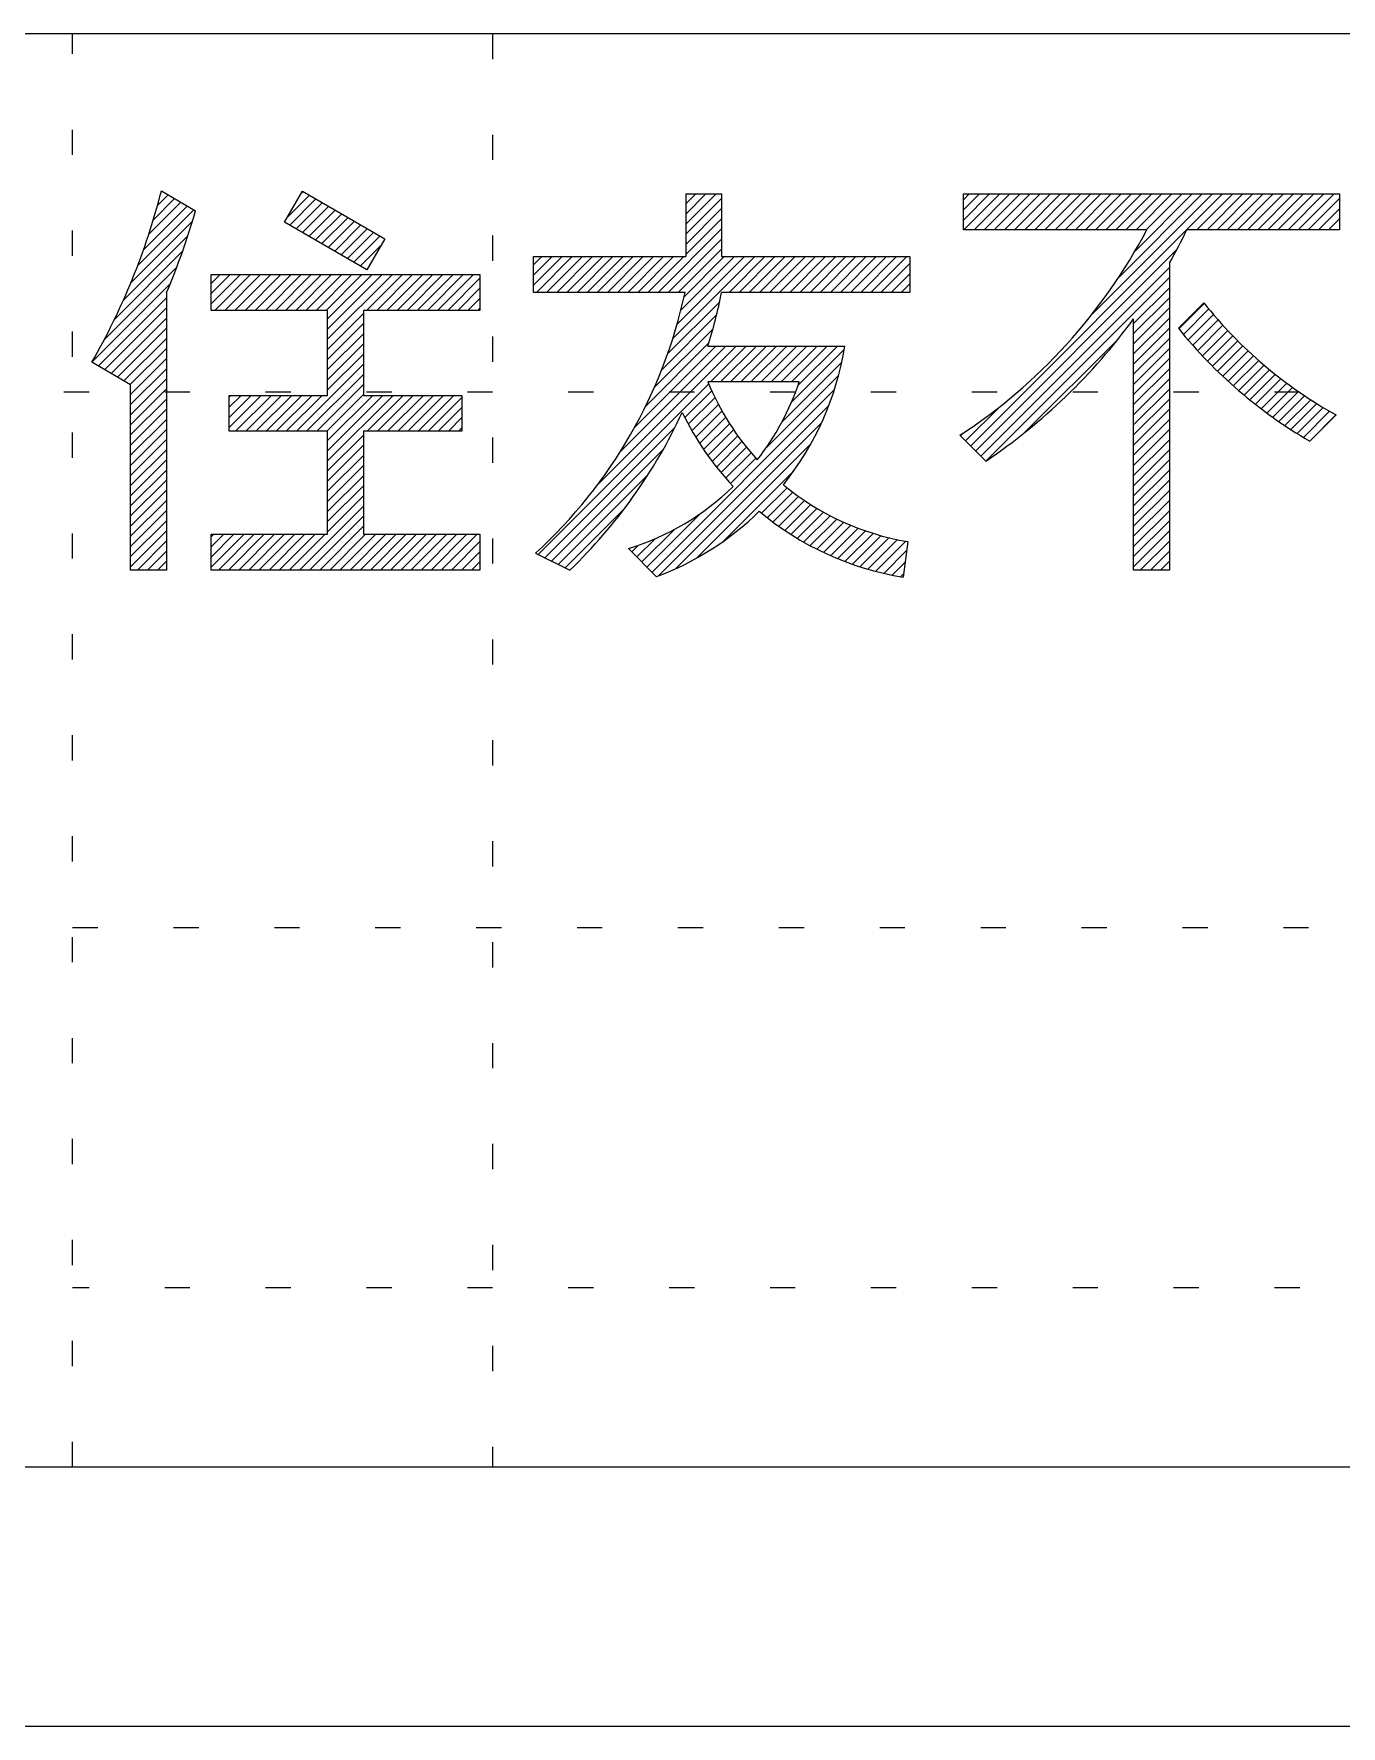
# Model space of a CAD drawing. Header units: millimetres. Extents: x 2414 to 2906, y 1861 to 2205.
# Drawn here: x 2438.72 to 2454.27, y 1861.45 to 1881.57 of the extents above; entities that cross this region are included whole.
import ezdxf

# ---------------------------------------------------------------- set-up
doc = ezdxf.new("R2010")
doc.units = ezdxf.units.MM
doc.linetypes.add('jw-line09', pattern=[1.2, 0.3, -0.9])
doc.layers.add('F-0', color=7, linetype='Continuous')

msp = doc.modelspace()

# ---------------------------------------------------------------- linework, layer by layer
at = {"layer": 'F-0', "color": 136, "linetype": 'Continuous'}
for p, q in [((2862.844, 1881.573), (2419.23, 1881.573)), ((2901.608, 1881.573), (2419.23, 1881.573)), ((2419.23, 1864.533), (2901.608, 1864.533))]:
    msp.add_line(p, q, dxfattribs=at)
at = {"layer": 'F-0', "color": 14, "linetype": 'jw-line09'}
for p, q in [((2439.18, 1864.533), (2439.18, 1881.573)), ((2439.18, 1864.533), (2439.18, 1881.573)), ((2444.173, 1881.573), (2444.173, 1864.533)), ((2444.173, 1881.573), (2444.173, 1864.533)), ((2549.775, 1877.313), (2419.23, 1877.313)), ((2549.775, 1877.313), (2419.23, 1877.313)), ((2439.18, 1870.947), (2549.775, 1870.947)), ((2439.18, 1870.947), (2549.775, 1870.947)), ((2549.775, 1866.663), (2439.18, 1866.663)), ((2549.775, 1866.663), (2439.18, 1866.663))]:
    msp.add_line(p, q, dxfattribs=at)
at = {"layer": 'F-0', "color": 3, "linetype": 'Continuous'}
for p, q in [((2440.084, 1879.186), (2440.468, 1879.57)), ((2440.084, 1879.186), (2440.468, 1879.57)), ((2440.14, 1879.362), (2440.392, 1879.614)), ((2440.14, 1879.362), (2440.392, 1879.614)), ((2440.189, 1879.532), (2440.315, 1879.658)), ((2440.189, 1879.532), (2440.315, 1879.658)), ((2440.233, 1879.696), (2440.239, 1879.702)), ((2440.233, 1879.696), (2440.239, 1879.702)), ((2440.235, 1879.705), (2440.642, 1879.47)), ((2440.235, 1879.705), (2440.642, 1879.47)), ((2441.7, 1879.334), (2441.913, 1879.703)), ((2441.7, 1879.334), (2441.913, 1879.703)), ((2441.731, 1879.387), (2441.998, 1879.654)), ((2441.731, 1879.387), (2441.998, 1879.654)), ((2441.763, 1879.298), (2442.074, 1879.61)), ((2441.763, 1879.298), (2442.074, 1879.61)), ((2441.839, 1879.254), (2442.151, 1879.566)), ((2441.839, 1879.254), (2442.151, 1879.566)), ((2441.896, 1879.672), (2441.922, 1879.698)), ((2441.896, 1879.672), (2441.922, 1879.698)), ((2441.913, 1879.703), (2442.894, 1879.137)), ((2441.913, 1879.703), (2442.894, 1879.137)), ((2446.473, 1879.551), (2446.592, 1879.669)), ((2446.473, 1879.43), (2446.712, 1879.669)), ((2446.473, 1879.31), (2446.833, 1879.669)), ((2446.473, 1879.669), (2446.899, 1879.669)), ((2446.473, 1879.551), (2446.592, 1879.669)), ((2446.473, 1879.43), (2446.712, 1879.669)), ((2446.473, 1879.31), (2446.833, 1879.669)), ((2446.473, 1879.669), (2446.899, 1879.669)), ((2446.473, 1879.669), (2446.473, 1878.924)), ((2446.473, 1879.669), (2446.473, 1878.924)), ((2446.473, 1879.189), (2446.899, 1879.615)), ((2446.473, 1879.189), (2446.899, 1879.615)), ((2446.899, 1879.669), (2446.899, 1878.924)), ((2446.899, 1879.669), (2446.899, 1878.924)), ((2449.775, 1879.599), (2449.845, 1879.669)), ((2449.775, 1879.479), (2449.966, 1879.669)), ((2449.775, 1879.358), (2450.086, 1879.669)), ((2449.775, 1879.669), (2454.248, 1879.669)), ((2449.775, 1879.243), (2449.775, 1879.669)), ((2449.775, 1879.599), (2449.845, 1879.669)), ((2449.775, 1879.479), (2449.966, 1879.669)), ((2449.775, 1879.358), (2450.086, 1879.669)), ((2449.775, 1879.669), (2454.248, 1879.669)), ((2449.775, 1879.243), (2449.775, 1879.669)), ((2449.781, 1879.243), (2450.207, 1879.669)), ((2449.781, 1879.243), (2450.207, 1879.669)), ((2449.86, 1876.672), (2452.857, 1879.669)), ((2449.86, 1876.672), (2452.857, 1879.669)), ((2449.901, 1879.243), (2450.327, 1879.669)), ((2449.901, 1879.243), (2450.327, 1879.669)), ((2450.022, 1879.243), (2450.448, 1879.669)), ((2450.022, 1879.243), (2450.448, 1879.669)), ((2450.142, 1879.243), (2450.568, 1879.669)), ((2450.142, 1879.243), (2450.568, 1879.669)), ((2450.263, 1879.243), (2450.689, 1879.669)), ((2450.263, 1879.243), (2450.689, 1879.669)), ((2450.383, 1879.243), (2450.809, 1879.669)), ((2450.383, 1879.243), (2450.809, 1879.669)), ((2450.504, 1879.243), (2450.93, 1879.669)), ((2450.504, 1879.243), (2450.93, 1879.669)), ((2450.624, 1879.243), (2451.05, 1879.669)), ((2450.624, 1879.243), (2451.05, 1879.669)), ((2450.744, 1879.243), (2451.171, 1879.669)), ((2450.744, 1879.243), (2451.171, 1879.669)), ((2450.865, 1879.243), (2451.291, 1879.669)), ((2450.865, 1879.243), (2451.291, 1879.669)), ((2450.985, 1879.243), (2451.411, 1879.669)), ((2450.985, 1879.243), (2451.411, 1879.669)), ((2451.106, 1879.243), (2451.532, 1879.669)), ((2451.106, 1879.243), (2451.532, 1879.669)), ((2451.226, 1879.243), (2451.652, 1879.669)), ((2451.226, 1879.243), (2451.652, 1879.669)), ((2451.304, 1878.236), (2452.737, 1879.669)), ((2451.304, 1878.236), (2452.737, 1879.669)), ((2451.347, 1879.243), (2451.773, 1879.669)), ((2451.347, 1879.243), (2451.773, 1879.669)), ((2451.467, 1879.243), (2451.893, 1879.669)), ((2451.467, 1879.243), (2451.893, 1879.669)), ((2451.588, 1879.243), (2452.014, 1879.669)), ((2451.588, 1879.243), (2452.014, 1879.669)), ((2451.618, 1878.671), (2452.616, 1879.669)), ((2451.618, 1878.671), (2452.616, 1879.669)), ((2451.708, 1879.243), (2452.134, 1879.669)), ((2451.708, 1879.243), (2452.134, 1879.669)), ((2451.816, 1878.99), (2452.496, 1879.669)), ((2451.816, 1878.99), (2452.496, 1879.669)), ((2451.829, 1879.243), (2452.255, 1879.669)), ((2451.829, 1879.243), (2452.255, 1879.669)), ((2451.949, 1879.243), (2452.375, 1879.669)), ((2451.949, 1879.243), (2452.375, 1879.669)), ((2452.552, 1879.243), (2452.978, 1879.669)), ((2452.552, 1879.243), (2452.978, 1879.669)), ((2452.672, 1879.243), (2453.098, 1879.669)), ((2452.672, 1879.243), (2453.098, 1879.669)), ((2452.793, 1879.243), (2453.219, 1879.669)), ((2452.793, 1879.243), (2453.219, 1879.669)), ((2452.913, 1879.243), (2453.339, 1879.669)), ((2452.913, 1879.243), (2453.339, 1879.669)), ((2453.034, 1879.243), (2453.46, 1879.669)), ((2453.034, 1879.243), (2453.46, 1879.669)), ((2453.154, 1879.243), (2453.58, 1879.669)), ((2453.154, 1879.243), (2453.58, 1879.669)), ((2453.275, 1879.243), (2453.701, 1879.669)), ((2453.275, 1879.243), (2453.701, 1879.669)), ((2453.395, 1879.243), (2453.821, 1879.669)), ((2453.395, 1879.243), (2453.821, 1879.669)), ((2453.516, 1879.243), (2453.942, 1879.669)), ((2453.516, 1879.243), (2453.942, 1879.669)), ((2453.636, 1879.243), (2454.062, 1879.669)), ((2453.636, 1879.243), (2454.062, 1879.669)), ((2453.757, 1879.243), (2454.183, 1879.669)), ((2453.757, 1879.243), (2454.183, 1879.669)), ((2453.877, 1879.243), (2454.248, 1879.614)), ((2453.877, 1879.243), (2454.248, 1879.614)), ((2454.248, 1879.669), (2454.248, 1879.243)), ((2454.248, 1879.669), (2454.248, 1879.243)), ((2439.952, 1878.813), (2440.621, 1879.482)), ((2439.952, 1878.813), (2440.621, 1879.482)), ((2440.022, 1879.004), (2440.545, 1879.526)), ((2440.022, 1879.004), (2440.545, 1879.526)), ((2441.915, 1879.21), (2442.227, 1879.522)), ((2441.915, 1879.21), (2442.227, 1879.522)), ((2441.992, 1879.166), (2442.304, 1879.478)), ((2441.992, 1879.166), (2442.304, 1879.478)), ((2442.068, 1879.122), (2442.38, 1879.434)), ((2442.068, 1879.122), (2442.38, 1879.434)), ((2442.145, 1879.078), (2442.456, 1879.389)), ((2442.145, 1879.078), (2442.456, 1879.389)), ((2446.473, 1879.069), (2446.899, 1879.495)), ((2446.473, 1879.069), (2446.899, 1879.495)), ((2446.473, 1878.948), (2446.899, 1879.374)), ((2446.473, 1878.948), (2446.899, 1879.374)), ((2453.998, 1879.243), (2454.248, 1879.493)), ((2453.998, 1879.243), (2454.248, 1879.493)), ((2454.118, 1879.243), (2454.248, 1879.373)), ((2454.118, 1879.243), (2454.248, 1879.373)), ((2439.782, 1878.402), (2440.55, 1879.17)), ((2439.782, 1878.402), (2440.55, 1879.17)), ((2439.873, 1878.613), (2440.605, 1879.346)), ((2439.873, 1878.613), (2440.605, 1879.346)), ((2442.681, 1878.768), (2441.7, 1879.334)), ((2442.681, 1878.768), (2441.7, 1879.334)), ((2442.221, 1879.034), (2442.533, 1879.345)), ((2442.221, 1879.034), (2442.533, 1879.345)), ((2442.297, 1878.989), (2442.609, 1879.301)), ((2442.297, 1878.989), (2442.609, 1879.301)), ((2442.374, 1878.945), (2442.686, 1879.257)), ((2442.374, 1878.945), (2442.686, 1879.257)), ((2442.45, 1878.901), (2442.762, 1879.213)), ((2442.45, 1878.901), (2442.762, 1879.213)), ((2442.526, 1878.857), (2442.838, 1879.169)), ((2442.526, 1878.857), (2442.838, 1879.169)), ((2446.143, 1878.498), (2446.899, 1879.254)), ((2446.143, 1878.498), (2446.899, 1879.254)), ((2451.957, 1879.243), (2449.775, 1879.243)), ((2451.957, 1879.243), (2449.775, 1879.243)), ((2454.248, 1879.243), (2452.434, 1879.243)), ((2454.248, 1879.243), (2452.434, 1879.243)), ((2454.239, 1879.243), (2454.248, 1879.252)), ((2454.239, 1879.243), (2454.248, 1879.252)), ((2439.677, 1878.177), (2440.488, 1878.987)), ((2439.677, 1878.177), (2440.488, 1878.987)), ((2442.603, 1878.813), (2442.85, 1879.06)), ((2442.603, 1878.813), (2442.85, 1879.06)), ((2442.894, 1879.137), (2442.681, 1878.768)), ((2442.894, 1879.137), (2442.681, 1878.768)), ((2446.264, 1878.498), (2446.899, 1879.133)), ((2446.264, 1878.498), (2446.899, 1879.133)), ((2446.384, 1878.498), (2446.899, 1879.013)), ((2446.384, 1878.498), (2446.899, 1879.013)), ((2449.92, 1876.612), (2452.311, 1879.003)), ((2449.92, 1876.612), (2452.311, 1879.003)), ((2439.554, 1877.933), (2440.417, 1878.796)), ((2439.554, 1877.933), (2440.417, 1878.796)), ((2442.679, 1878.769), (2442.685, 1878.775)), ((2442.679, 1878.769), (2442.685, 1878.775)), ((2444.663, 1878.825), (2444.762, 1878.924)), ((2444.663, 1878.704), (2444.882, 1878.924)), ((2444.663, 1878.584), (2445.003, 1878.924)), ((2444.663, 1878.924), (2446.473, 1878.924)), ((2444.663, 1878.498), (2444.663, 1878.924)), ((2444.663, 1878.825), (2444.762, 1878.924)), ((2444.663, 1878.704), (2444.882, 1878.924)), ((2444.663, 1878.584), (2445.003, 1878.924)), ((2444.663, 1878.924), (2446.473, 1878.924)), ((2444.663, 1878.498), (2444.663, 1878.924)), ((2444.697, 1878.498), (2445.123, 1878.924)), ((2444.697, 1878.498), (2445.123, 1878.924)), ((2444.818, 1878.498), (2445.244, 1878.924)), ((2444.818, 1878.498), (2445.244, 1878.924)), ((2444.938, 1878.498), (2445.364, 1878.924)), ((2444.938, 1878.498), (2445.364, 1878.924)), ((2445.059, 1878.498), (2445.485, 1878.924)), ((2445.059, 1878.498), (2445.485, 1878.924)), ((2445.179, 1878.498), (2445.605, 1878.924)), ((2445.179, 1878.498), (2445.605, 1878.924)), ((2445.3, 1878.498), (2445.726, 1878.924)), ((2445.3, 1878.498), (2445.726, 1878.924)), ((2445.42, 1878.498), (2445.846, 1878.924)), ((2445.42, 1878.498), (2445.846, 1878.924)), ((2445.541, 1878.498), (2445.967, 1878.924)), ((2445.541, 1878.498), (2445.967, 1878.924)), ((2445.661, 1878.498), (2446.087, 1878.924)), ((2445.661, 1878.498), (2446.087, 1878.924)), ((2445.782, 1878.498), (2446.208, 1878.924)), ((2445.782, 1878.498), (2446.208, 1878.924)), ((2445.902, 1878.498), (2446.328, 1878.924)), ((2445.902, 1878.498), (2446.328, 1878.924)), ((2446.023, 1878.498), (2446.449, 1878.924)), ((2446.023, 1878.498), (2446.449, 1878.924)), ((2446.318, 1877.949), (2447.292, 1878.924)), ((2446.318, 1877.949), (2447.292, 1878.924)), ((2446.37, 1878.122), (2447.172, 1878.924)), ((2446.37, 1878.122), (2447.172, 1878.924)), ((2446.415, 1878.287), (2447.051, 1878.924)), ((2446.415, 1878.287), (2447.051, 1878.924)), ((2446.453, 1878.446), (2446.931, 1878.924)), ((2446.453, 1878.446), (2446.931, 1878.924)), ((2446.899, 1878.924), (2449.136, 1878.924)), ((2446.899, 1878.924), (2449.136, 1878.924)), ((2446.987, 1878.498), (2447.413, 1878.924)), ((2446.987, 1878.498), (2447.413, 1878.924)), ((2447.107, 1878.498), (2447.533, 1878.924)), ((2447.107, 1878.498), (2447.533, 1878.924)), ((2447.228, 1878.498), (2447.654, 1878.924)), ((2447.228, 1878.498), (2447.654, 1878.924)), ((2447.348, 1878.498), (2447.774, 1878.924)), ((2447.348, 1878.498), (2447.774, 1878.924)), ((2447.469, 1878.498), (2447.895, 1878.924)), ((2447.469, 1878.498), (2447.895, 1878.924)), ((2447.589, 1878.498), (2448.015, 1878.924)), ((2447.589, 1878.498), (2448.015, 1878.924)), ((2447.71, 1878.498), (2448.136, 1878.924)), ((2447.71, 1878.498), (2448.136, 1878.924)), ((2447.83, 1878.498), (2448.256, 1878.924)), ((2447.83, 1878.498), (2448.256, 1878.924)), ((2447.951, 1878.498), (2448.377, 1878.924)), ((2447.951, 1878.498), (2448.377, 1878.924)), ((2448.071, 1878.498), (2448.497, 1878.924)), ((2448.071, 1878.498), (2448.497, 1878.924)), ((2448.192, 1878.498), (2448.618, 1878.924)), ((2448.192, 1878.498), (2448.618, 1878.924)), ((2448.312, 1878.498), (2448.738, 1878.924)), ((2448.312, 1878.498), (2448.738, 1878.924)), ((2448.433, 1878.498), (2448.859, 1878.924)), ((2448.433, 1878.498), (2448.859, 1878.924)), ((2448.553, 1878.498), (2448.979, 1878.924)), ((2448.553, 1878.498), (2448.979, 1878.924)), ((2448.674, 1878.498), (2449.1, 1878.924)), ((2448.674, 1878.498), (2449.1, 1878.924)), ((2448.794, 1878.498), (2449.136, 1878.84)), ((2448.794, 1878.498), (2449.136, 1878.84)), ((2449.136, 1878.924), (2449.136, 1878.498)), ((2449.136, 1878.924), (2449.136, 1878.498)), ((2449.981, 1876.551), (2452.224, 1878.795)), ((2449.981, 1876.551), (2452.224, 1878.795)), ((2452.224, 1878.845), (2452.224, 1875.196)), ((2452.224, 1878.845), (2452.224, 1875.196)), ((2439.408, 1877.667), (2440.338, 1878.596)), ((2439.408, 1877.667), (2440.338, 1878.596)), ((2440.829, 1878.605), (2440.934, 1878.711)), ((2440.829, 1878.485), (2441.055, 1878.711)), ((2440.829, 1878.364), (2441.175, 1878.711)), ((2440.829, 1878.711), (2444.024, 1878.711)), ((2440.829, 1878.285), (2440.829, 1878.711)), ((2440.829, 1878.605), (2440.934, 1878.711)), ((2440.829, 1878.485), (2441.055, 1878.711)), ((2440.829, 1878.364), (2441.175, 1878.711)), ((2440.829, 1878.711), (2444.024, 1878.711)), ((2440.829, 1878.285), (2440.829, 1878.711)), ((2440.87, 1878.285), (2441.296, 1878.711)), ((2440.87, 1878.285), (2441.296, 1878.711)), ((2440.99, 1878.285), (2441.416, 1878.711)), ((2440.99, 1878.285), (2441.416, 1878.711)), ((2441.111, 1878.285), (2441.537, 1878.711)), ((2441.111, 1878.285), (2441.537, 1878.711)), ((2441.231, 1878.285), (2441.657, 1878.711)), ((2441.231, 1878.285), (2441.657, 1878.711)), ((2441.352, 1878.285), (2441.778, 1878.711)), ((2441.352, 1878.285), (2441.778, 1878.711)), ((2441.472, 1878.285), (2441.898, 1878.711)), ((2441.472, 1878.285), (2441.898, 1878.711)), ((2441.593, 1878.285), (2442.019, 1878.711)), ((2441.593, 1878.285), (2442.019, 1878.711)), ((2441.713, 1878.285), (2442.139, 1878.711)), ((2441.713, 1878.285), (2442.139, 1878.711)), ((2441.834, 1878.285), (2442.26, 1878.711)), ((2441.834, 1878.285), (2442.26, 1878.711)), ((2441.954, 1878.285), (2442.38, 1878.711)), ((2441.954, 1878.285), (2442.38, 1878.711)), ((2442.075, 1878.285), (2442.501, 1878.711)), ((2442.075, 1878.285), (2442.501, 1878.711)), ((2442.195, 1878.285), (2442.621, 1878.711)), ((2442.195, 1878.285), (2442.621, 1878.711)), ((2442.213, 1878.183), (2442.742, 1878.711)), ((2442.213, 1878.062), (2442.862, 1878.711)), ((2442.213, 1877.942), (2442.983, 1878.711)), ((2442.213, 1878.183), (2442.742, 1878.711)), ((2442.213, 1878.062), (2442.862, 1878.711)), ((2442.213, 1877.942), (2442.983, 1878.711)), ((2442.677, 1878.285), (2443.103, 1878.711)), ((2442.677, 1878.285), (2443.103, 1878.711)), ((2442.798, 1878.285), (2443.224, 1878.711)), ((2442.798, 1878.285), (2443.224, 1878.711)), ((2442.918, 1878.285), (2443.344, 1878.711)), ((2442.918, 1878.285), (2443.344, 1878.711)), ((2443.039, 1878.285), (2443.465, 1878.711)), ((2443.039, 1878.285), (2443.465, 1878.711)), ((2443.159, 1878.285), (2443.585, 1878.711)), ((2443.159, 1878.285), (2443.585, 1878.711)), ((2443.279, 1878.285), (2443.706, 1878.711)), ((2443.279, 1878.285), (2443.706, 1878.711)), ((2443.4, 1878.285), (2443.826, 1878.711)), ((2443.4, 1878.285), (2443.826, 1878.711)), ((2443.52, 1878.285), (2443.947, 1878.711)), ((2443.52, 1878.285), (2443.947, 1878.711)), ((2443.641, 1878.285), (2444.024, 1878.668)), ((2443.641, 1878.285), (2444.024, 1878.668)), ((2444.024, 1878.711), (2444.024, 1878.285)), ((2444.024, 1878.711), (2444.024, 1878.285)), ((2448.915, 1878.498), (2449.136, 1878.719)), ((2448.915, 1878.498), (2449.136, 1878.719)), ((2449.035, 1878.498), (2449.136, 1878.599)), ((2449.035, 1878.498), (2449.136, 1878.599)), ((2450.042, 1876.493), (2452.224, 1878.675)), ((2450.042, 1876.493), (2452.224, 1878.675)), ((2451.798, 1878.128), (2452.224, 1878.554)), ((2451.798, 1878.128), (2452.224, 1878.554)), ((2439.485, 1877.623), (2440.296, 1878.434)), ((2439.485, 1877.623), (2440.296, 1878.434)), ((2440.296, 1878.498), (2440.296, 1875.196)), ((2440.296, 1878.498), (2440.296, 1875.196)), ((2443.761, 1878.285), (2444.024, 1878.547)), ((2443.761, 1878.285), (2444.024, 1878.547)), ((2443.882, 1878.285), (2444.024, 1878.427)), ((2443.882, 1878.285), (2444.024, 1878.427)), ((2446.464, 1878.498), (2444.663, 1878.498)), ((2446.464, 1878.498), (2444.663, 1878.498)), ((2446.257, 1877.768), (2446.876, 1878.387)), ((2446.257, 1877.768), (2446.876, 1878.387)), ((2449.136, 1878.498), (2446.899, 1878.498)), ((2449.136, 1878.498), (2446.899, 1878.498)), ((2451.798, 1878.008), (2452.224, 1878.434)), ((2451.798, 1878.008), (2452.224, 1878.434)), ((2452.331, 1878.072), (2452.634, 1878.375)), ((2452.331, 1878.072), (2452.634, 1878.375)), ((2452.337, 1878.064), (2452.64, 1878.367)), ((2452.337, 1878.064), (2452.64, 1878.367)), ((2439.561, 1877.578), (2440.296, 1878.314)), ((2439.561, 1877.578), (2440.296, 1878.314)), ((2439.637, 1877.534), (2440.296, 1878.193)), ((2439.637, 1877.534), (2440.296, 1878.193)), ((2442.213, 1878.285), (2440.829, 1878.285)), ((2442.213, 1878.285), (2440.829, 1878.285)), ((2442.213, 1877.273), (2442.213, 1878.285)), ((2442.213, 1877.273), (2442.213, 1878.285)), ((2442.213, 1877.821), (2442.639, 1878.247)), ((2442.213, 1877.821), (2442.639, 1878.247)), ((2442.639, 1878.285), (2442.639, 1877.273)), ((2444.024, 1878.285), (2442.639, 1878.285)), ((2442.639, 1878.285), (2442.639, 1877.273)), ((2444.024, 1878.285), (2442.639, 1878.285)), ((2444.002, 1878.285), (2444.024, 1878.306)), ((2444.002, 1878.285), (2444.024, 1878.306)), ((2446.184, 1877.575), (2446.84, 1878.23)), ((2446.184, 1877.575), (2446.84, 1878.23)), ((2451.798, 1877.887), (2452.224, 1878.313)), ((2451.798, 1877.887), (2452.224, 1878.313)), ((2451.798, 1877.767), (2452.224, 1878.193)), ((2451.798, 1877.767), (2452.224, 1878.193)), ((2451.798, 1875.196), (2451.798, 1878.184)), ((2451.798, 1875.196), (2451.798, 1878.184)), ((2452.391, 1877.998), (2452.694, 1878.301)), ((2452.391, 1877.998), (2452.694, 1878.301)), ((2452.447, 1877.933), (2452.749, 1878.235)), ((2452.447, 1877.933), (2452.749, 1878.235)), ((2452.503, 1877.869), (2452.805, 1878.171)), ((2452.503, 1877.869), (2452.805, 1878.171)), ((2439.714, 1877.49), (2440.296, 1878.073)), ((2439.714, 1877.49), (2440.296, 1878.073)), ((2439.79, 1877.446), (2440.296, 1877.952)), ((2439.79, 1877.446), (2440.296, 1877.952)), ((2442.213, 1877.701), (2442.639, 1878.127)), ((2442.213, 1877.701), (2442.639, 1878.127)), ((2442.213, 1877.58), (2442.639, 1878.006)), ((2442.213, 1877.58), (2442.639, 1878.006)), ((2446.098, 1877.368), (2446.797, 1878.067)), ((2446.098, 1877.368), (2446.797, 1878.067)), ((2450.489, 1876.819), (2451.623, 1877.952)), ((2450.489, 1876.819), (2451.623, 1877.952)), ((2451.798, 1877.646), (2452.224, 1878.072)), ((2451.798, 1877.646), (2452.224, 1878.072)), ((2451.798, 1877.526), (2452.224, 1877.952)), ((2451.798, 1877.526), (2452.224, 1877.952)), ((2452.56, 1877.805), (2452.862, 1878.107)), ((2452.56, 1877.805), (2452.862, 1878.107)), ((2452.618, 1877.743), (2452.919, 1878.044)), ((2452.618, 1877.743), (2452.919, 1878.044)), ((2452.677, 1877.681), (2452.978, 1877.983)), ((2452.677, 1877.681), (2452.978, 1877.983)), ((2439.866, 1877.402), (2440.296, 1877.832)), ((2439.866, 1877.402), (2440.296, 1877.832)), ((2442.213, 1877.46), (2442.639, 1877.886)), ((2442.213, 1877.46), (2442.639, 1877.886)), ((2442.213, 1877.339), (2442.639, 1877.765)), ((2442.213, 1877.339), (2442.639, 1877.765)), ((2445.423, 1876.211), (2447.071, 1877.859)), ((2445.423, 1876.211), (2447.071, 1877.859)), ((2445.688, 1876.597), (2446.95, 1877.859)), ((2445.688, 1876.597), (2446.95, 1877.859)), ((2445.862, 1876.891), (2446.83, 1877.859)), ((2445.862, 1876.891), (2446.83, 1877.859)), ((2445.993, 1877.143), (2446.748, 1877.897)), ((2445.993, 1877.143), (2446.748, 1877.897)), ((2446.736, 1877.859), (2448.363, 1877.859)), ((2446.736, 1877.859), (2448.363, 1877.859)), ((2446.765, 1877.433), (2447.191, 1877.859)), ((2446.765, 1877.433), (2447.191, 1877.859)), ((2446.886, 1877.433), (2447.312, 1877.859)), ((2446.886, 1877.433), (2447.312, 1877.859)), ((2447.006, 1877.433), (2447.432, 1877.859)), ((2447.006, 1877.433), (2447.432, 1877.859)), ((2447.127, 1877.433), (2447.553, 1877.859)), ((2447.127, 1877.433), (2447.553, 1877.859)), ((2447.247, 1877.433), (2447.673, 1877.859)), ((2447.247, 1877.433), (2447.673, 1877.859)), ((2447.368, 1877.433), (2447.794, 1877.859)), ((2447.368, 1877.433), (2447.794, 1877.859)), ((2447.488, 1877.433), (2447.914, 1877.859)), ((2447.488, 1877.433), (2447.914, 1877.859)), ((2447.609, 1877.433), (2448.035, 1877.859)), ((2447.609, 1877.433), (2448.035, 1877.859)), ((2447.729, 1877.433), (2448.155, 1877.859)), ((2447.729, 1877.433), (2448.155, 1877.859)), ((2447.73, 1877.192), (2448.356, 1877.819)), ((2447.73, 1877.192), (2448.356, 1877.819)), ((2447.807, 1877.39), (2448.276, 1877.859)), ((2447.807, 1877.39), (2448.276, 1877.859)), ((2451.798, 1877.405), (2452.224, 1877.831)), ((2451.798, 1877.405), (2452.224, 1877.831)), ((2452.737, 1877.621), (2453.038, 1877.922)), ((2452.737, 1877.621), (2453.038, 1877.922)), ((2452.798, 1877.561), (2453.099, 1877.862)), ((2452.798, 1877.561), (2453.099, 1877.862)), ((2452.859, 1877.502), (2453.161, 1877.804)), ((2452.859, 1877.502), (2453.161, 1877.804)), ((2439.87, 1877.4), (2439.408, 1877.667)), ((2439.87, 1877.4), (2439.408, 1877.667)), ((2439.87, 1877.285), (2440.296, 1877.711)), ((2439.87, 1877.285), (2440.296, 1877.711)), ((2439.87, 1877.165), (2440.296, 1877.591)), ((2439.87, 1877.165), (2440.296, 1877.591)), ((2441.842, 1876.847), (2442.639, 1877.645)), ((2441.842, 1876.847), (2442.639, 1877.645)), ((2447.619, 1876.961), (2448.327, 1877.669)), ((2447.619, 1876.961), (2448.327, 1877.669)), ((2451.798, 1877.285), (2452.224, 1877.711)), ((2451.798, 1877.285), (2452.224, 1877.711)), ((2451.798, 1877.164), (2452.224, 1877.59)), ((2451.798, 1877.164), (2452.224, 1877.59)), ((2452.922, 1877.444), (2453.223, 1877.746)), ((2452.922, 1877.444), (2453.223, 1877.746)), ((2452.985, 1877.387), (2453.287, 1877.689)), ((2452.985, 1877.387), (2453.287, 1877.689)), ((2453.049, 1877.331), (2453.352, 1877.633)), ((2453.049, 1877.331), (2453.352, 1877.633)), ((2453.115, 1877.276), (2453.417, 1877.578)), ((2453.115, 1877.276), (2453.417, 1877.578)), ((2439.87, 1877.044), (2440.296, 1877.47)), ((2439.87, 1877.044), (2440.296, 1877.47)), ((2439.87, 1875.196), (2439.87, 1877.4)), ((2439.87, 1875.196), (2439.87, 1877.4)), ((2439.87, 1876.924), (2440.296, 1877.35)), ((2439.87, 1876.924), (2440.296, 1877.35)), ((2441.962, 1876.847), (2442.639, 1877.524)), ((2441.962, 1876.847), (2442.639, 1877.524)), ((2442.083, 1876.847), (2442.639, 1877.404)), ((2442.083, 1876.847), (2442.639, 1877.404)), ((2444.715, 1875.383), (2446.745, 1877.412)), ((2444.715, 1875.383), (2446.745, 1877.412)), ((2447.821, 1877.433), (2446.736, 1877.433)), ((2447.821, 1877.433), (2446.736, 1877.433)), ((2447.431, 1876.653), (2448.289, 1877.511)), ((2447.431, 1876.653), (2448.289, 1877.511)), ((2451.798, 1877.044), (2452.224, 1877.47)), ((2451.798, 1877.044), (2452.224, 1877.47)), ((2451.798, 1876.923), (2452.224, 1877.349)), ((2451.798, 1876.923), (2452.224, 1877.349)), ((2453.181, 1877.221), (2453.484, 1877.524)), ((2453.181, 1877.221), (2453.484, 1877.524)), ((2453.248, 1877.168), (2453.552, 1877.472)), ((2453.248, 1877.168), (2453.552, 1877.472)), ((2453.316, 1877.115), (2453.62, 1877.42)), ((2453.316, 1877.115), (2453.62, 1877.42)), ((2453.385, 1877.064), (2453.69, 1877.369)), ((2453.385, 1877.064), (2453.69, 1877.369)), ((2439.87, 1876.803), (2440.296, 1877.229)), ((2439.87, 1876.803), (2440.296, 1877.229)), ((2441.042, 1877.252), (2441.063, 1877.273)), ((2441.042, 1877.132), (2441.183, 1877.273)), ((2441.042, 1877.011), (2441.304, 1877.273)), ((2441.042, 1876.891), (2441.424, 1877.273)), ((2441.042, 1877.273), (2442.213, 1877.273)), ((2441.042, 1876.847), (2441.042, 1877.273)), ((2441.042, 1877.252), (2441.063, 1877.273)), ((2441.042, 1877.132), (2441.183, 1877.273)), ((2441.042, 1877.011), (2441.304, 1877.273)), ((2441.042, 1876.891), (2441.424, 1877.273)), ((2441.042, 1877.273), (2442.213, 1877.273)), ((2441.042, 1876.847), (2441.042, 1877.273)), ((2441.119, 1876.847), (2441.545, 1877.273)), ((2441.119, 1876.847), (2441.545, 1877.273)), ((2441.239, 1876.847), (2441.665, 1877.273)), ((2441.239, 1876.847), (2441.665, 1877.273)), ((2441.36, 1876.847), (2441.786, 1877.273)), ((2441.36, 1876.847), (2441.786, 1877.273)), ((2441.48, 1876.847), (2441.906, 1877.273)), ((2441.48, 1876.847), (2441.906, 1877.273)), ((2441.601, 1876.847), (2442.027, 1877.273)), ((2441.601, 1876.847), (2442.027, 1877.273)), ((2441.721, 1876.847), (2442.147, 1877.273)), ((2441.721, 1876.847), (2442.147, 1877.273)), ((2442.203, 1876.847), (2442.639, 1877.283)), ((2442.203, 1876.847), (2442.639, 1877.283)), ((2442.213, 1876.737), (2442.75, 1877.273)), ((2442.213, 1876.616), (2442.87, 1877.273)), ((2442.213, 1876.496), (2442.991, 1877.273)), ((2442.213, 1876.737), (2442.75, 1877.273)), ((2442.213, 1876.616), (2442.87, 1877.273)), ((2442.213, 1876.496), (2442.991, 1877.273)), ((2442.639, 1877.273), (2443.811, 1877.273)), ((2442.639, 1877.273), (2443.811, 1877.273)), ((2442.685, 1876.847), (2443.111, 1877.273)), ((2442.685, 1876.847), (2443.111, 1877.273)), ((2442.806, 1876.847), (2443.232, 1877.273)), ((2442.806, 1876.847), (2443.232, 1877.273)), ((2442.926, 1876.847), (2443.352, 1877.273)), ((2442.926, 1876.847), (2443.352, 1877.273)), ((2443.047, 1876.847), (2443.473, 1877.273)), ((2443.047, 1876.847), (2443.473, 1877.273)), ((2443.167, 1876.847), (2443.593, 1877.273)), ((2443.167, 1876.847), (2443.593, 1877.273)), ((2443.288, 1876.847), (2443.714, 1877.273)), ((2443.288, 1876.847), (2443.714, 1877.273)), ((2443.408, 1876.847), (2443.811, 1877.25)), ((2443.408, 1876.847), (2443.811, 1877.25)), ((2443.811, 1877.273), (2443.811, 1876.847)), ((2443.811, 1877.273), (2443.811, 1876.847)), ((2446.071, 1875.172), (2448.239, 1877.34)), ((2446.071, 1875.172), (2448.239, 1877.34)), ((2446.145, 1875.125), (2448.174, 1877.155)), ((2446.145, 1875.125), (2448.174, 1877.155)), ((2446.462, 1877.009), (2446.781, 1877.328)), ((2446.462, 1877.009), (2446.781, 1877.328)), ((2446.503, 1876.93), (2446.82, 1877.246)), ((2446.503, 1876.93), (2446.82, 1877.246)), ((2446.546, 1876.852), (2446.86, 1877.166)), ((2446.546, 1876.852), (2446.86, 1877.166)), ((2451.798, 1876.803), (2452.224, 1877.229)), ((2451.798, 1876.803), (2452.224, 1877.229)), ((2453.455, 1877.013), (2453.76, 1877.319)), ((2453.455, 1877.013), (2453.76, 1877.319)), ((2453.525, 1876.964), (2453.832, 1877.27)), ((2453.525, 1876.964), (2453.832, 1877.27)), ((2453.597, 1876.915), (2453.905, 1877.222)), ((2453.597, 1876.915), (2453.905, 1877.222)), ((2453.67, 1876.867), (2453.979, 1877.176)), ((2453.67, 1876.867), (2453.979, 1877.176)), ((2439.87, 1876.683), (2440.296, 1877.109)), ((2439.87, 1876.683), (2440.296, 1877.109)), ((2439.87, 1876.562), (2440.296, 1876.989)), ((2439.87, 1876.562), (2440.296, 1876.989)), ((2443.529, 1876.847), (2443.811, 1877.129)), ((2443.529, 1876.847), (2443.811, 1877.129)), ((2443.649, 1876.847), (2443.811, 1877.009)), ((2443.649, 1876.847), (2443.811, 1877.009)), ((2446.352, 1875.213), (2448.087, 1876.947)), ((2446.352, 1875.213), (2448.087, 1876.947)), ((2446.591, 1876.777), (2446.903, 1877.088)), ((2446.591, 1876.777), (2446.903, 1877.088)), ((2446.637, 1876.702), (2446.947, 1877.012)), ((2446.637, 1876.702), (2446.947, 1877.012)), ((2449.8, 1876.732), (2450.206, 1877.138)), ((2449.8, 1876.732), (2450.206, 1877.138)), ((2451.798, 1876.682), (2452.224, 1877.108)), ((2451.798, 1876.682), (2452.224, 1877.108)), ((2451.798, 1876.562), (2452.224, 1876.988)), ((2451.798, 1876.562), (2452.224, 1876.988)), ((2453.744, 1876.82), (2454.053, 1877.13)), ((2453.744, 1876.82), (2454.053, 1877.13)), ((2453.818, 1876.774), (2454.129, 1877.085)), ((2453.818, 1876.774), (2454.129, 1877.085)), ((2453.894, 1876.729), (2454.206, 1877.042)), ((2454.207, 1877.042), (2453.894, 1876.729)), ((2453.894, 1876.729), (2454.206, 1877.042)), ((2454.207, 1877.042), (2453.894, 1876.729)), ((2439.87, 1876.442), (2440.296, 1876.868)), ((2439.87, 1876.442), (2440.296, 1876.868)), ((2439.87, 1876.322), (2440.296, 1876.748)), ((2439.87, 1876.322), (2440.296, 1876.748)), ((2442.213, 1876.847), (2441.042, 1876.847)), ((2442.213, 1876.847), (2441.042, 1876.847)), ((2442.213, 1875.622), (2442.213, 1876.847)), ((2442.213, 1875.622), (2442.213, 1876.847)), ((2442.213, 1876.375), (2442.639, 1876.801)), ((2442.213, 1876.375), (2442.639, 1876.801)), ((2442.639, 1876.847), (2442.639, 1875.622)), ((2443.811, 1876.847), (2442.639, 1876.847)), ((2442.639, 1876.847), (2442.639, 1875.622)), ((2443.811, 1876.847), (2442.639, 1876.847)), ((2443.77, 1876.847), (2443.811, 1876.888)), ((2443.77, 1876.847), (2443.811, 1876.888)), ((2444.796, 1875.343), (2446.344, 1876.891)), ((2444.796, 1875.343), (2446.344, 1876.891)), ((2446.685, 1876.63), (2446.993, 1876.937)), ((2446.685, 1876.63), (2446.993, 1876.937)), ((2446.734, 1876.559), (2447.041, 1876.865)), ((2446.734, 1876.559), (2447.041, 1876.865)), ((2446.785, 1876.489), (2447.09, 1876.794)), ((2446.785, 1876.489), (2447.09, 1876.794)), ((2450.041, 1876.492), (2449.733, 1876.799)), ((2450.041, 1876.492), (2449.733, 1876.799)), ((2449.74, 1876.792), (2449.771, 1876.824)), ((2449.74, 1876.792), (2449.771, 1876.824)), ((2451.798, 1876.441), (2452.224, 1876.867)), ((2451.798, 1876.441), (2452.224, 1876.867)), ((2451.798, 1876.321), (2452.224, 1876.747)), ((2451.798, 1876.321), (2452.224, 1876.747)), ((2439.87, 1876.201), (2440.296, 1876.627)), ((2439.87, 1876.201), (2440.296, 1876.627)), ((2442.213, 1876.255), (2442.639, 1876.681)), ((2442.213, 1876.255), (2442.639, 1876.681)), ((2442.213, 1876.134), (2442.639, 1876.56)), ((2442.213, 1876.134), (2442.639, 1876.56)), ((2444.876, 1875.303), (2446.205, 1876.632)), ((2444.876, 1875.303), (2446.205, 1876.632)), ((2446.596, 1875.336), (2447.963, 1876.703)), ((2446.596, 1875.336), (2447.963, 1876.703)), ((2446.838, 1876.421), (2447.141, 1876.724)), ((2446.838, 1876.421), (2447.141, 1876.724)), ((2446.891, 1876.354), (2447.194, 1876.657)), ((2446.891, 1876.354), (2447.194, 1876.657)), ((2446.947, 1876.289), (2447.249, 1876.591)), ((2446.947, 1876.289), (2447.249, 1876.591)), ((2451.798, 1876.2), (2452.224, 1876.626)), ((2451.798, 1876.2), (2452.224, 1876.626)), ((2439.87, 1876.081), (2440.296, 1876.507)), ((2439.87, 1876.081), (2440.296, 1876.507)), ((2439.87, 1875.96), (2440.296, 1876.386)), ((2439.87, 1875.96), (2440.296, 1876.386)), ((2442.213, 1876.014), (2442.639, 1876.44)), ((2442.213, 1876.014), (2442.639, 1876.44)), ((2446.922, 1875.541), (2447.759, 1876.378)), ((2446.922, 1875.541), (2447.759, 1876.378)), ((2447.003, 1876.225), (2447.305, 1876.527)), ((2447.003, 1876.225), (2447.305, 1876.527)), ((2451.798, 1876.08), (2452.224, 1876.506)), ((2451.798, 1876.08), (2452.224, 1876.506)), ((2451.798, 1875.959), (2452.224, 1876.385)), ((2451.798, 1875.959), (2452.224, 1876.385)), ((2439.87, 1875.84), (2440.296, 1876.266)), ((2439.87, 1875.84), (2440.296, 1876.266)), ((2439.87, 1875.719), (2440.296, 1876.145)), ((2439.87, 1875.719), (2440.296, 1876.145)), ((2442.213, 1875.893), (2442.639, 1876.319)), ((2442.213, 1875.893), (2442.639, 1876.319)), ((2442.213, 1875.773), (2442.639, 1876.199)), ((2442.213, 1875.773), (2442.639, 1876.199)), ((2444.956, 1875.262), (2446.022, 1876.329)), ((2444.956, 1875.262), (2446.022, 1876.329)), ((2447.374, 1875.873), (2447.677, 1876.176)), ((2447.374, 1875.873), (2447.677, 1876.176)), ((2451.798, 1875.839), (2452.224, 1876.265)), ((2451.798, 1875.839), (2452.224, 1876.265)), ((2451.798, 1875.718), (2452.224, 1876.144)), ((2451.798, 1875.718), (2452.224, 1876.144)), ((2439.87, 1875.599), (2440.296, 1876.025)), ((2439.87, 1875.599), (2440.296, 1876.025)), ((2441.878, 1875.196), (2442.639, 1875.958)), ((2441.878, 1875.196), (2442.639, 1875.958)), ((2442.213, 1875.652), (2442.639, 1876.078)), ((2442.213, 1875.652), (2442.639, 1876.078)), ((2447.441, 1875.819), (2447.745, 1876.123)), ((2447.441, 1875.819), (2447.745, 1876.123)), ((2447.509, 1875.767), (2447.814, 1876.072)), ((2447.509, 1875.767), (2447.814, 1876.072)), ((2447.579, 1875.717), (2447.886, 1876.023)), ((2447.579, 1875.717), (2447.886, 1876.023)), ((2447.651, 1875.667), (2447.959, 1875.975)), ((2447.651, 1875.667), (2447.959, 1875.975)), ((2451.798, 1875.598), (2452.224, 1876.024)), ((2451.798, 1875.598), (2452.224, 1876.024)), ((2439.87, 1875.478), (2440.296, 1875.904)), ((2439.87, 1875.478), (2440.296, 1875.904)), ((2439.87, 1875.358), (2440.296, 1875.784)), ((2439.87, 1875.358), (2440.296, 1875.784)), ((2441.998, 1875.196), (2442.639, 1875.837)), ((2441.998, 1875.196), (2442.639, 1875.837)), ((2445.037, 1875.222), (2445.746, 1875.931)), ((2445.037, 1875.222), (2445.746, 1875.931)), ((2446.011, 1875.233), (2446.647, 1875.868)), ((2446.011, 1875.233), (2446.647, 1875.868)), ((2447.724, 1875.62), (2448.033, 1875.93)), ((2447.724, 1875.62), (2448.033, 1875.93)), ((2447.798, 1875.574), (2448.11, 1875.886)), ((2447.798, 1875.574), (2448.11, 1875.886)), ((2447.874, 1875.529), (2448.188, 1875.843)), ((2447.874, 1875.529), (2448.188, 1875.843)), ((2447.952, 1875.487), (2448.268, 1875.803)), ((2447.952, 1875.487), (2448.268, 1875.803)), ((2448.031, 1875.445), (2448.351, 1875.765)), ((2448.031, 1875.445), (2448.351, 1875.765)), ((2451.798, 1875.477), (2452.224, 1875.903)), ((2451.798, 1875.477), (2452.224, 1875.903)), ((2451.798, 1875.357), (2452.224, 1875.783)), ((2451.798, 1875.357), (2452.224, 1875.783)), ((2439.87, 1875.237), (2440.296, 1875.663)), ((2439.87, 1875.237), (2440.296, 1875.663)), ((2439.95, 1875.196), (2440.296, 1875.543)), ((2439.95, 1875.196), (2440.296, 1875.543)), ((2440.829, 1875.593), (2440.858, 1875.622)), ((2440.829, 1875.473), (2440.979, 1875.622)), ((2440.829, 1875.352), (2441.099, 1875.622)), ((2440.829, 1875.232), (2441.219, 1875.622)), ((2440.829, 1875.622), (2442.213, 1875.622)), ((2440.829, 1875.196), (2440.829, 1875.622)), ((2440.829, 1875.593), (2440.858, 1875.622)), ((2440.829, 1875.473), (2440.979, 1875.622)), ((2440.829, 1875.352), (2441.099, 1875.622)), ((2440.829, 1875.232), (2441.219, 1875.622)), ((2440.829, 1875.622), (2442.213, 1875.622)), ((2440.829, 1875.196), (2440.829, 1875.622)), ((2440.914, 1875.196), (2441.34, 1875.622)), ((2440.914, 1875.196), (2441.34, 1875.622)), ((2441.034, 1875.196), (2441.46, 1875.622)), ((2441.034, 1875.196), (2441.46, 1875.622)), ((2441.155, 1875.196), (2441.581, 1875.622)), ((2441.155, 1875.196), (2441.581, 1875.622)), ((2441.275, 1875.196), (2441.701, 1875.622)), ((2441.275, 1875.196), (2441.701, 1875.622)), ((2441.396, 1875.196), (2441.822, 1875.622)), ((2441.396, 1875.196), (2441.822, 1875.622)), ((2441.516, 1875.196), (2441.942, 1875.622)), ((2441.516, 1875.196), (2441.942, 1875.622)), ((2441.637, 1875.196), (2442.063, 1875.622)), ((2441.637, 1875.196), (2442.063, 1875.622)), ((2441.757, 1875.196), (2442.183, 1875.622)), ((2441.757, 1875.196), (2442.183, 1875.622)), ((2442.119, 1875.196), (2442.639, 1875.717)), ((2442.119, 1875.196), (2442.639, 1875.717)), ((2442.239, 1875.196), (2442.665, 1875.622)), ((2442.239, 1875.196), (2442.665, 1875.622)), ((2442.36, 1875.196), (2442.786, 1875.622)), ((2442.36, 1875.196), (2442.786, 1875.622)), ((2442.48, 1875.196), (2442.906, 1875.622)), ((2442.48, 1875.196), (2442.906, 1875.622)), ((2442.601, 1875.196), (2443.027, 1875.622)), ((2442.601, 1875.196), (2443.027, 1875.622)), ((2442.639, 1875.622), (2444.024, 1875.622)), ((2442.639, 1875.622), (2444.024, 1875.622)), ((2442.721, 1875.196), (2443.147, 1875.622)), ((2442.721, 1875.196), (2443.147, 1875.622)), ((2442.842, 1875.196), (2443.268, 1875.622)), ((2442.842, 1875.196), (2443.268, 1875.622)), ((2442.962, 1875.196), (2443.388, 1875.622)), ((2442.962, 1875.196), (2443.388, 1875.622)), ((2443.083, 1875.196), (2443.509, 1875.622)), ((2443.083, 1875.196), (2443.509, 1875.622)), ((2443.203, 1875.196), (2443.629, 1875.622)), ((2443.203, 1875.196), (2443.629, 1875.622)), ((2443.324, 1875.196), (2443.75, 1875.622)), ((2443.324, 1875.196), (2443.75, 1875.622)), ((2443.444, 1875.196), (2443.87, 1875.622)), ((2443.444, 1875.196), (2443.87, 1875.622)), ((2443.565, 1875.196), (2443.991, 1875.622)), ((2443.565, 1875.196), (2443.991, 1875.622)), ((2443.685, 1875.196), (2444.024, 1875.535)), ((2443.685, 1875.196), (2444.024, 1875.535)), ((2444.024, 1875.622), (2444.024, 1875.196)), ((2444.024, 1875.622), (2444.024, 1875.196)), ((2445.891, 1875.353), (2446.107, 1875.57)), ((2445.891, 1875.353), (2446.107, 1875.57)), ((2445.951, 1875.293), (2446.339, 1875.681)), ((2445.951, 1875.293), (2446.339, 1875.681)), ((2448.112, 1875.406), (2448.435, 1875.729)), ((2448.112, 1875.406), (2448.435, 1875.729)), ((2448.195, 1875.368), (2448.521, 1875.694)), ((2448.195, 1875.368), (2448.521, 1875.694)), ((2448.279, 1875.332), (2448.61, 1875.662)), ((2448.279, 1875.332), (2448.61, 1875.662)), ((2448.366, 1875.298), (2448.7, 1875.633)), ((2448.366, 1875.298), (2448.7, 1875.633)), ((2448.454, 1875.266), (2448.794, 1875.605)), ((2448.454, 1875.266), (2448.794, 1875.605)), ((2448.544, 1875.235), (2448.889, 1875.58)), ((2448.544, 1875.235), (2448.889, 1875.58)), ((2448.636, 1875.207), (2448.987, 1875.558)), ((2448.636, 1875.207), (2448.987, 1875.558)), ((2448.731, 1875.181), (2449.088, 1875.539)), ((2448.731, 1875.181), (2449.088, 1875.539)), ((2449.112, 1875.535), (2449.059, 1875.112)), ((2449.112, 1875.535), (2449.059, 1875.112)), ((2451.798, 1875.236), (2452.224, 1875.663)), ((2451.798, 1875.236), (2452.224, 1875.663)), ((2451.879, 1875.196), (2452.224, 1875.542)), ((2451.879, 1875.196), (2452.224, 1875.542)), ((2440.07, 1875.196), (2440.296, 1875.422)), ((2440.07, 1875.196), (2440.296, 1875.422)), ((2443.806, 1875.196), (2444.024, 1875.414)), ((2443.806, 1875.196), (2444.024, 1875.414)), ((2444.687, 1875.397), (2445.093, 1875.194)), ((2444.687, 1875.397), (2445.093, 1875.194)), ((2446.126, 1875.118), (2445.79, 1875.454)), ((2446.126, 1875.118), (2445.79, 1875.454)), ((2445.83, 1875.413), (2445.91, 1875.493)), ((2445.83, 1875.413), (2445.91, 1875.493)), ((2448.827, 1875.157), (2449.099, 1875.428)), ((2448.827, 1875.157), (2449.099, 1875.428)), ((2451.999, 1875.196), (2452.224, 1875.422)), ((2451.999, 1875.196), (2452.224, 1875.422)), ((2440.296, 1875.196), (2439.87, 1875.196)), ((2440.296, 1875.196), (2439.87, 1875.196)), ((2440.191, 1875.196), (2440.296, 1875.302)), ((2440.191, 1875.196), (2440.296, 1875.302)), ((2444.024, 1875.196), (2440.829, 1875.196)), ((2444.024, 1875.196), (2440.829, 1875.196)), ((2443.926, 1875.196), (2444.024, 1875.294)), ((2443.926, 1875.196), (2444.024, 1875.294)), ((2448.926, 1875.136), (2449.081, 1875.291)), ((2448.926, 1875.136), (2449.081, 1875.291)), ((2449.028, 1875.117), (2449.064, 1875.153)), ((2449.028, 1875.117), (2449.064, 1875.153)), ((2452.224, 1875.196), (2451.798, 1875.196)), ((2452.224, 1875.196), (2451.798, 1875.196)), ((2452.12, 1875.196), (2452.224, 1875.301)), ((2452.12, 1875.196), (2452.224, 1875.301))]:
    msp.add_line(p, q, dxfattribs=at)
at = {"layer": 'F-0', "color": 8, "linetype": 'Continuous'}
for p, q in [((2414.419, 1861.451), (2906.419, 1861.451)), ((2414.419, 1861.451), (2906.419, 1861.451)), ((2414.43, 1861.451), (2906.408, 1861.451))]:
    msp.add_line(p, q, dxfattribs=at)
at = {"layer": 'F-0', "color": 3, "linetype": 'Continuous'}
for centre, radius, start, end in [((2432.416, 1881.693), 8.068, 330.0686, 345.7355), ((2432.416, 1881.693), 8.068, 330.0686, 345.7355), ((2432.842, 1881.693), 8.111, 336.8013, 344.094), ((2432.842, 1881.693), 8.111, 336.8013, 344.094), ((2446.147, 1882.295), 6.562, 303.1263, 332.2897), ((2446.147, 1882.295), 6.562, 303.1263, 332.2897), ((2446.147, 1882.295), 6.988, 330.4181, 334.1093), ((2446.147, 1882.295), 6.988, 330.4181, 334.1093), ((2440.698, 1879.743), 5.899, 312.5508, 347.8139), ((2440.698, 1879.743), 5.899, 312.5508, 347.8139), ((2440.698, 1879.743), 6.325, 342.6688, 348.646), ((2440.698, 1879.743), 6.325, 342.6688, 348.646), ((2456.768, 1881.656), 5.278, 218.4456, 240.9715), ((2456.768, 1881.656), 5.278, 218.4456, 240.9715), ((2446.147, 1882.295), 6.988, 303.8597, 323.9679), ((2446.147, 1882.295), 6.988, 303.8597, 323.9679), ((2456.768, 1881.656), 5.704, 218.9372, 239.7503), ((2456.768, 1881.656), 5.704, 218.9372, 239.7503), ((2444.886, 1878.414), 3.521, 321.2864, 350.9298), ((2444.886, 1878.414), 3.521, 321.2864, 350.9298), ((2449.629, 1878.618), 3.126, 202.2739, 222.4837), ((2449.629, 1878.618), 3.126, 202.2739, 222.4837), ((2444.886, 1878.414), 3.095, 321.9599, 341.5213), ((2444.886, 1878.414), 3.095, 321.9599, 341.5213), ((2440.698, 1879.743), 6.325, 314.016, 335.0126), ((2440.698, 1879.743), 6.325, 314.016, 335.0126), ((2449.629, 1878.618), 3.552, 205.8117, 223.1468), ((2449.629, 1878.618), 3.552, 205.8117, 223.1468), ((2444.886, 1878.414), 3.095, 286.9895, 314.0358), ((2444.886, 1878.414), 3.095, 286.9895, 314.0358), ((2449.629, 1878.618), 3.126, 230.3309, 260.4844), ((2449.629, 1878.618), 3.126, 230.3309, 260.4844), ((2444.886, 1878.414), 3.521, 290.618, 314.3447), ((2444.886, 1878.414), 3.521, 290.618, 314.3447), ((2449.629, 1878.618), 3.552, 230.029, 260.7744), ((2449.629, 1878.618), 3.552, 230.029, 260.7744)]:
    msp.add_arc(centre, radius, start, end, dxfattribs=at)

doc.saveas('drawing.dxf')
